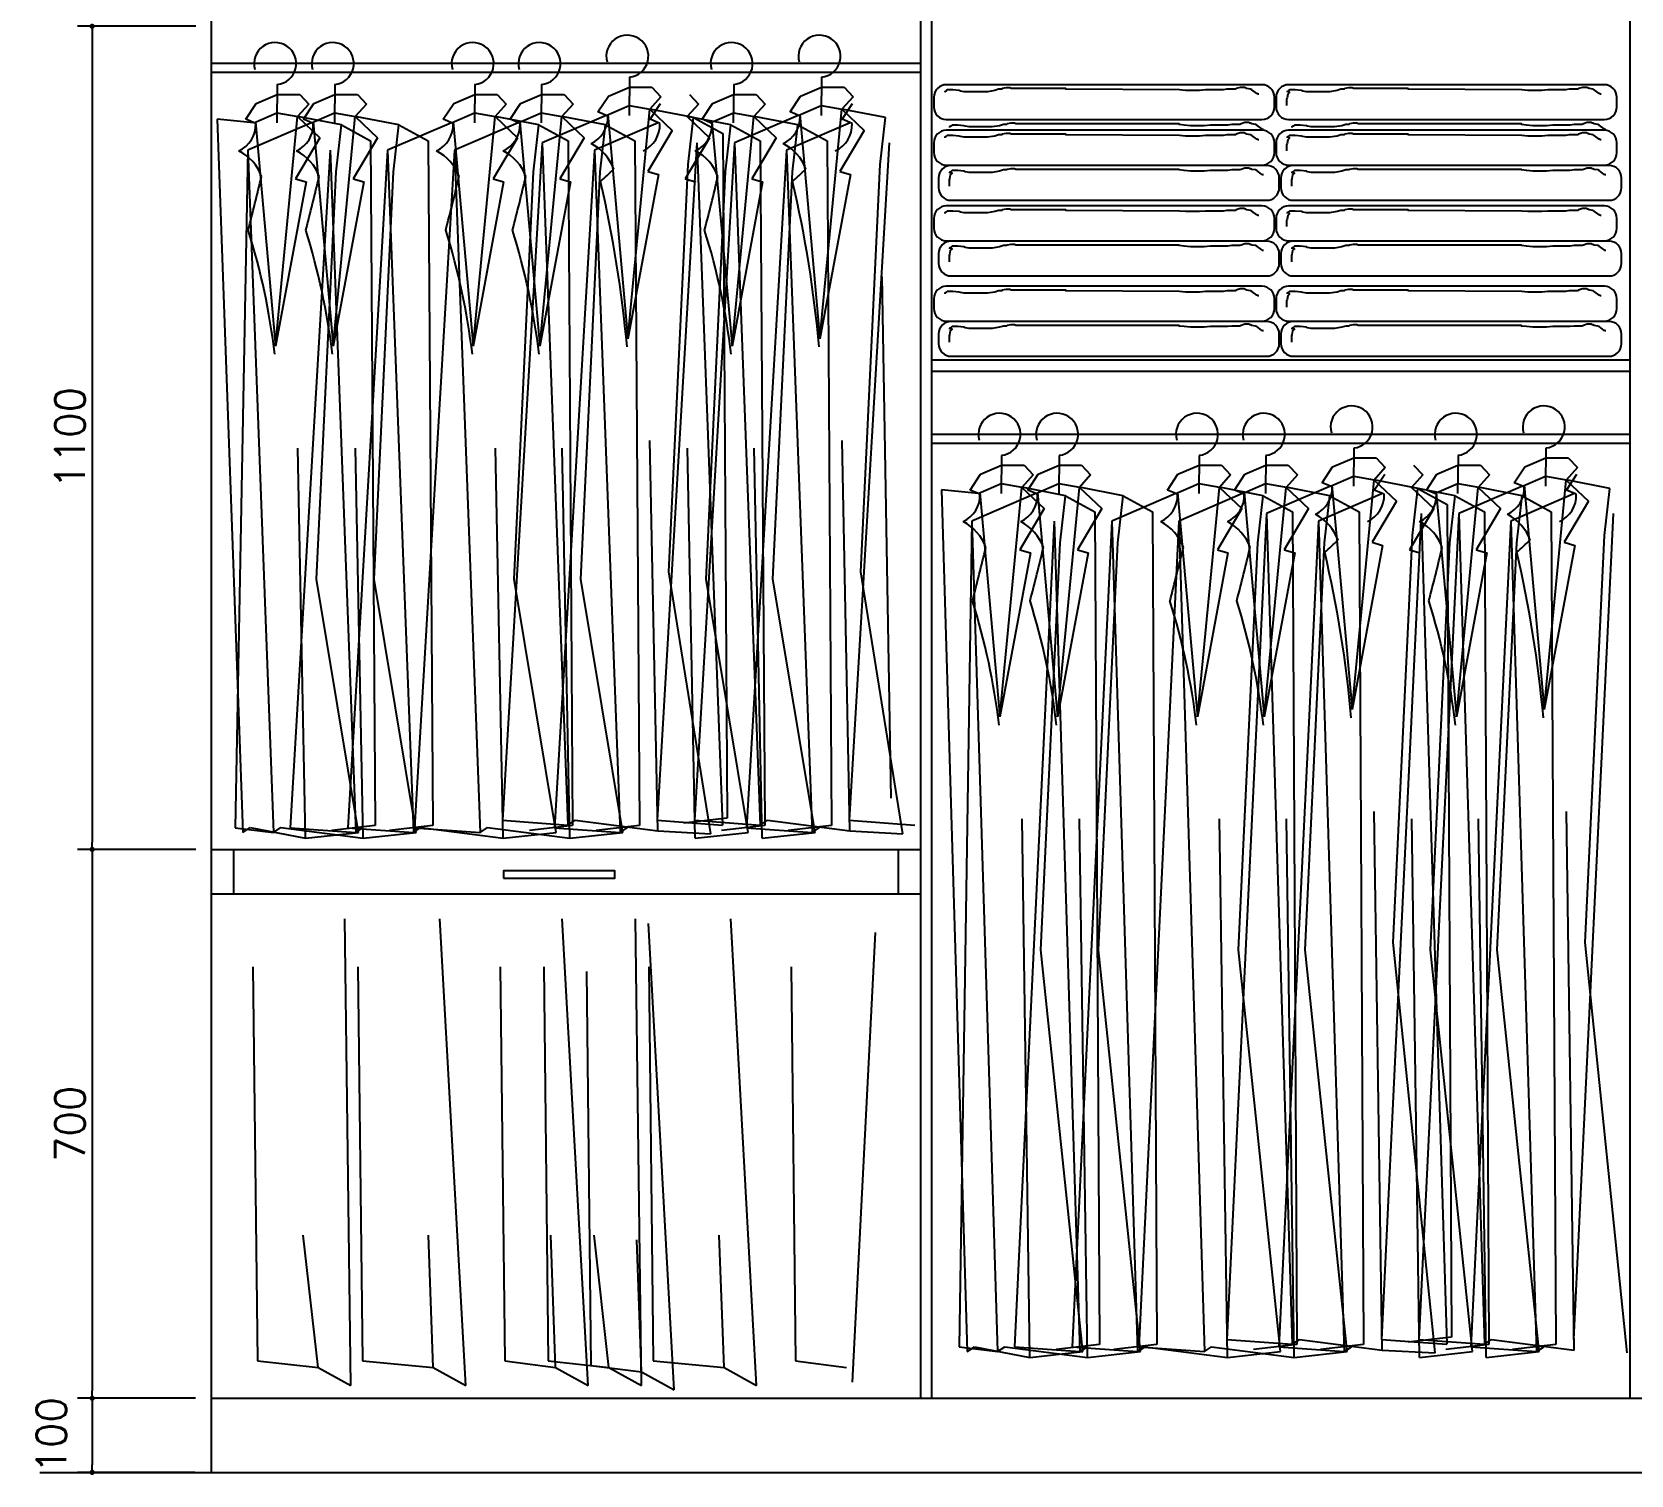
# Model space of a CAD drawing. Header units: millimetres. Extents: x 26866 to 57947, y 17126 to 36221.
# Drawn here: x 53886 to 56042, y 26244 to 28190 of the extents above; entities that cross this region are included whole.
import ezdxf

# ---------------------------------------------------------------- set-up
doc = ezdxf.new("R2010")
doc.units = ezdxf.units.MM
doc.styles.add('ROMANS', font='romans.shx')
doc.dimstyles.new('BOOK', dxfattribs={"dimscale": 20, "dimtxt": 2, "dimasz": 0.5, "dimexe": 1, "dimexo": 1, "dimgap": 0.5, "dimtad": 1, "dimdec": 0, "dimzin": 0, "dimdsep": 46, "dimtxsty": 'ROMANS', "dimblk1": 'DOT', "dimblk2": 'DOT', "dimsah": 1, "dimcen": 0, "dimclrd": 256, "dimclre": 256, "dimclrt": 256, "dimadec": 0, "dimazin": 0, "dimtfac": 0.5, "dimtdec": 0, "dimtmove": 2, "dimatfit": 3, "dimfxl": 0, "dimtolj": 1, "dimtzin": 0, "dimarcsym": 0})

# ---------------------------------------------------------------- blocks, each defined once
blk = doc.blocks.new('DOT')
at = {"color": 0, "linetype": 'ByBlock'}
blk.add_line((-0.35, 0), (-1, 0), dxfattribs=at)
at = {"color": 0, "linetype": 'ByBlock', "const_width": 0.35}
blk.add_lwpolyline([(-0.175, 0, 1), (0.175, 0, 1)], format="xyb", close=True, dxfattribs=at)
blk = doc.blocks.new('*D19')
at = {"lineweight": -2}
for p, q in [((54106.1, 27087.6), (53947, 27087.6)), ((53967, 27077.6), (53967, 26357.6)), ((54106.1, 26347.6), (53947, 26347.6))]:
    blk.add_line(p, q, dxfattribs=at)
at = {"layer": 'Defpoints', "color": 0}
for p in [(54126.1, 27087.6), (53967, 26347.6), (54126.1, 26347.6)]:
    blk.add_point(p, dxfattribs=at)
at = {"lineweight": -2, "xscale": 10, "yscale": 10, "zscale": 10}
for p, rotation in [((53967, 27087.6), 90), ((53967, 26347.6), 270)]:
    blk.add_blockref('DOT', p, dxfattribs=dict(at, rotation=rotation))
at = {"insert": (53937, 26717.6), "char_height": 40, "attachment_point": 5, "rotation": 90, "style": 'ROMANS'}
blk.add_mtext('\\A1;700', dxfattribs=at)
blk = doc.blocks.new('_Dot')
at = {"color": 0, "linetype": 'ByBlock', "lineweight": -2}
blk.add_line((-0.5, 0), (-1, 0), dxfattribs=at)
at = {"color": 0, "linetype": 'ByBlock', "const_width": 0.5}
blk.add_lwpolyline([(-0.25, 0, 1), (0.25, 0, 1)], format="xyb", close=True, dxfattribs=at)
blk = doc.blocks.new('*D20')
at = {"lineweight": -2}
for p, q in [((54105.5, 26347.6), (53947, 26347.6)), ((53967, 26337.6), (53967, 26257.6)), ((54105.5, 26247.6), (53947, 26247.6))]:
    blk.add_line(p, q, dxfattribs=at)
at = {"layer": 'Defpoints', "color": 0}
for p in [(54125.5, 26347.6), (53967, 26247.6), (54125.5, 26247.6)]:
    blk.add_point(p, dxfattribs=at)
at = {"lineweight": -2, "xscale": 10, "yscale": 10, "zscale": 10}
for p, rotation in [((53967, 26347.6), 90), ((53967, 26247.6), 270)]:
    blk.add_blockref('DOT', p, dxfattribs=dict(at, rotation=rotation))
at = {"insert": (53912, 26297.6), "char_height": 40, "attachment_point": 5, "rotation": 90, "style": 'ROMANS'}
blk.add_mtext('\\A1;100', dxfattribs=at)
blk = doc.blocks.new('*D21')
at = {"lineweight": -2}
for p, q in [((54106.7, 28197.6), (53947, 28197.6)), ((53967, 28187.6), (53967, 27097.6)), ((54106.7, 27087.6), (53947, 27087.6))]:
    blk.add_line(p, q, dxfattribs=at)
at = {"layer": 'Defpoints', "color": 0}
for p in [(54126.7, 28197.6), (53967, 27087.6), (54126.7, 27087.6)]:
    blk.add_point(p, dxfattribs=at)
at = {"lineweight": -2, "xscale": 10, "yscale": 10, "zscale": 10}
for p, rotation in [((53967, 28197.6), 90), ((53967, 27087.6), 270)]:
    blk.add_blockref('DOT', p, dxfattribs=dict(at, rotation=rotation))
at = {"insert": (53937, 27642.6), "char_height": 40, "attachment_point": 5, "rotation": 90, "style": 'ROMANS'}
blk.add_mtext('\\A1;1100', dxfattribs=at)
blk = doc.blocks.new('cupboard017')
for p, q in [((25181, 8111.4), (25181, 5311.4)), ((26137.7, 7811.4), (26137.7, 5411.4)), ((26152.7, 7811.4), (26152.7, 5411.4)), ((27094.3, 7811.4), (27094.3, 5411.4)), ((25181, 7211.4), (26137.7, 7211.4)), ((25181, 7199.4), (26137.7, 7199.4)), ((25270.2, 7182.8), (25269.7, 7131.2)), ((25347.9, 7182.8), (25347.4, 7131.2)), ((25536.6, 7182.8), (25536.1, 7131.2)), ((25626.7, 7182.8), (25626.2, 7131.2)), ((25745.2, 7192.7), (25744.7, 7141.1)), ((25885.8, 7182.8), (25885.2, 7131.2)), ((26004.3, 7192.7), (26003.7, 7141.1)), ((25241.7, 7157.3), (25270.1, 7169.4)), ((25270.1, 7169.4), (25300.5, 7169.4)), ((25300.5, 7169.4), (25312.6, 7156.4)), ((25319.4, 7157.3), (25347.8, 7169.4)), ((25347.8, 7169.4), (25378.2, 7169.4)), ((25378.2, 7169.4), (25390.3, 7156.4)), ((25508.1, 7157.3), (25536.5, 7169.4)), ((25536.5, 7169.4), (25566.9, 7169.4)), ((25566.9, 7169.4), (25579, 7156.4)), ((25598.2, 7157.3), (25626.6, 7169.4)), ((25626.6, 7169.4), (25656.9, 7169.4)), ((25656.9, 7169.4), (25669.1, 7156.4)), ((25702.7, 7145.8), (25716.7, 7167.2)), ((25716.7, 7167.2), (25745.1, 7179.3)), ((25745.1, 7179.3), (25775.5, 7179.3)), ((25787.6, 7166.3), (25772.6, 7149.5)), ((25775.5, 7179.3), (25787.6, 7166.3)), ((25826, 7169.4), (25838.1, 7156.4)), ((25857.2, 7157.3), (25885.6, 7169.4)), ((25885.6, 7169.4), (25916, 7169.4)), ((25916, 7169.4), (25928.2, 7156.4)), ((25961.8, 7145.8), (25975.8, 7167.2)), ((25975.8, 7167.2), (26004.1, 7179.3)), ((26004.1, 7179.3), (26034.5, 7179.3)), ((26046.7, 7166.3), (26031.7, 7149.5)), ((26034.5, 7179.3), (26046.7, 7166.3)), ((25227.7, 7135.9), (25241.7, 7157.3)), ((25238.6, 7131.3), (25269.8, 7144.8)), ((25268, 6830.2), (25297.6, 7139.6)), ((25270.2, 7144.9), (25269.8, 7144.8)), ((25269.8, 7144.8), (25297.7, 7139.7)), ((25312.6, 7156.4), (25297.6, 7139.6)), ((25297.6, 7139.6), (25327.6, 7111)), ((25356.6, 7128.3), (25297.7, 7139.7)), ((25305.4, 7135.9), (25319.4, 7157.3)), ((25316.3, 7131.3), (25347.5, 7144.8)), ((25345.7, 6830.2), (25375.3, 7139.6)), ((25347.9, 7144.9), (25347.5, 7144.8)), ((25347.5, 7144.8), (25375.4, 7139.7)), ((25390.3, 7156.4), (25375.3, 7139.6)), ((25375.3, 7139.6), (25405.3, 7111)), ((25434.2, 7128.3), (25375.4, 7139.7)), ((25494.1, 7135.9), (25508.1, 7157.3)), ((25505, 7131.3), (25536.2, 7144.8)), ((25534.4, 6830.2), (25564, 7139.6)), ((25536.6, 7144.9), (25536.2, 7144.8)), ((25536.2, 7144.8), (25564.1, 7139.7)), ((25579, 7156.4), (25564, 7139.6)), ((25564, 7139.6), (25594, 7111)), ((25623, 7128.3), (25564.1, 7139.7)), ((25584.2, 7135.9), (25598.2, 7157.3)), ((25595.1, 7131.3), (25626.3, 7144.8)), ((25624.5, 6830.2), (25654.1, 7139.6)), ((25626.7, 7144.9), (25626.3, 7144.8)), ((25626.3, 7144.8), (25654.1, 7139.7)), ((25713.6, 7141.2), (25627.6, 7104.2)), ((25669.1, 7156.4), (25654.1, 7139.6)), ((25713, 7128.3), (25654.1, 7139.7)), ((25654.1, 7139.6), (25684.1, 7111)), ((25716.1, 7140.2), (25702.7, 7145.8)), ((25713.6, 7141.2), (25744.8, 7154.7)), ((25715.8, 7142.4), (25743, 6840.1)), ((25743, 6840.1), (25772.6, 7149.5)), ((25745.2, 7154.9), (25744.8, 7154.7)), ((25744.8, 7154.7), (25772.7, 7149.6)), ((25772.6, 7149.5), (25802.6, 7120.9)), ((25831.5, 7138.3), (25772.7, 7149.6)), ((25772.9, 7135.9), (25786.9, 7157.3)), ((25838.1, 7156.4), (25823.1, 7139.6)), ((25823.1, 7139.6), (25853.1, 7111)), ((25882, 7128.3), (25823.2, 7139.7)), ((25824.3, 7074.8), (25831.5, 7138.3)), ((25831.5, 7138.3), (25871, 7116.7)), ((25843.2, 7135.9), (25857.2, 7157.3)), ((25854.2, 7131.3), (25885.4, 7144.8)), ((25883.5, 6830.2), (25913.1, 7139.6)), ((25885.8, 7144.9), (25885.4, 7144.8)), ((25885.4, 7144.8), (25913.2, 7139.7)), ((25972.7, 7141.2), (25886.7, 7104.2)), ((25928.2, 7156.4), (25913.1, 7139.6)), ((25913.1, 7139.6), (25943.1, 7111)), ((25972.1, 7128.3), (25913.2, 7139.7)), ((25975.2, 7140.2), (25961.8, 7145.8)), ((25972.7, 7141.2), (26003.9, 7154.7)), ((25974.9, 7142.4), (26002.1, 6840.1)), ((26002.1, 6840.1), (26031.7, 7149.5)), ((26004.3, 7154.9), (26003.9, 7154.7)), ((26003.9, 7154.7), (26031.7, 7149.6)), ((26090.6, 7138.3), (26031.7, 7149.6)), ((26031.7, 7149.5), (26061.7, 7120.9)), ((26031.9, 7135.9), (26045.9, 7157.3)), ((26083.4, 7074.8), (26090.6, 7138.3)), ((25238.6, 7131.3), (25189.3, 7136.3)), ((25189.3, 7136.3), (25223.9, 6174.4)), ((25241.1, 7130.3), (25227.7, 7135.9)), ((25316.3, 7131.3), (25230.3, 7094.2)), ((25240.9, 7132.5), (25268, 6830.2)), ((25318.8, 7130.3), (25305.4, 7135.9)), ((25318.6, 7132.5), (25345.7, 6830.2)), ((25349.4, 7064.9), (25356.6, 7128.3)), ((25356.6, 7128.3), (25396, 7106.8)), ((25505, 7131.3), (25419, 7094.2)), ((25427.1, 7064.9), (25434.2, 7128.3)), ((25434.2, 7128.3), (25473.7, 7106.8)), ((25507.5, 7130.3), (25494.1, 7135.9)), ((25507.3, 7132.5), (25534.4, 6830.2)), ((25595.1, 7131.3), (25509.1, 7094.2)), ((25597.6, 7130.3), (25584.2, 7135.9)), ((25597.3, 7132.5), (25624.5, 6830.2)), ((25615.8, 7064.9), (25623, 7128.3)), ((25623, 7128.3), (25662.4, 7106.8)), ((25783.8, 7131.3), (25697.8, 7094.2)), ((25705.8, 7064.9), (25713, 7128.3)), ((25713, 7128.3), (25752.5, 7106.8)), ((25802.6, 7120.9), (25769.8, 7065.6)), ((25786.3, 7130.3), (25772.9, 7135.9)), ((25856.7, 7130.3), (25843.2, 7135.9)), ((25856.4, 7132.5), (25883.5, 6830.2)), ((25871, 7116.7), (25877.1, 6193.6)), ((25874.8, 7064.9), (25882, 7128.3)), ((25882, 7128.3), (25921.5, 7106.8)), ((26042.9, 7131.3), (25956.9, 7094.2)), ((25964.9, 7064.9), (25972.1, 7128.3)), ((25972.1, 7128.3), (26011.6, 7106.8)), ((26061.7, 7120.9), (26028.9, 7065.6)), ((26045.4, 7130.3), (26031.9, 7135.9)), ((25327.6, 7111), (25294.9, 7055.6)), ((25405.3, 7111), (25372.5, 7055.6)), ((25396, 7106.8), (25402.1, 6183.7)), ((25473.7, 7106.8), (25479.8, 6183.7)), ((25594, 7111), (25561.3, 7055.6)), ((25627.6, 7104.2), (25573.9, 6190.7)), ((25627.6, 7104.2), (25662.2, 6184.3)), ((25684.1, 7111), (25651.3, 7055.6)), ((25662.4, 7106.8), (25668.5, 6183.7)), ((25752.5, 7106.8), (25758.5, 6183.7)), ((25836.2, 7104.2), (25782.4, 6190.7)), ((25853.1, 7111), (25820.3, 7055.6)), ((25886.7, 7104.2), (25832.9, 6190.7)), ((25836.2, 7104.2), (25870.8, 6184.3)), ((25886.7, 7104.2), (25921.3, 6184.3)), ((25943.1, 7111), (25910.4, 7055.6)), ((25921.5, 7106.8), (25927.6, 6183.7)), ((26011.6, 7106.8), (26017.6, 6183.7)), ((26095.2, 7104.2), (26041.5, 6190.7)), ((25230.3, 7094.2), (25213.2, 6180.7)), ((25230.3, 7094.2), (25264.9, 6174.4)), ((25341.3, 7094.2), (25287.6, 6180.7)), ((25341.3, 7094.2), (25376, 6174.4)), ((25419, 7094.2), (25365.3, 6180.7)), ((25419, 7094.2), (25453.7, 6174.4)), ((25509.1, 7094.2), (25455.3, 6180.7)), ((25509.1, 7094.2), (25543.7, 6174.4)), ((25697.8, 7094.2), (25644.1, 6180.7)), ((25697.8, 7094.2), (25732.4, 6174.4)), ((25798.2, 6525.9), (25824.3, 7074.8)), ((25956.9, 7094.2), (25903.1, 6180.7)), ((25956.9, 7094.2), (25991.5, 6174.4)), ((26057.2, 6525.9), (26083.4, 7074.8)), ((25294.9, 7055.6), (25309.1, 7051.4)), ((25323.2, 6516), (25349.4, 7064.9)), ((25372.5, 7055.6), (25386.8, 7051.4)), ((25400.9, 6516), (25427.1, 7064.9)), ((25561.3, 7055.6), (25575.5, 7051.4)), ((25589.6, 6516), (25615.8, 7064.9)), ((25651.3, 7055.6), (25665.6, 7051.4)), ((25679.6, 6516), (25705.8, 7064.9)), ((25784.1, 7061.4), (25743, 6840.1)), ((25769.8, 7065.6), (25784.1, 7061.4)), ((25820.3, 7055.6), (25834.6, 7051.4)), ((25848.7, 6516), (25874.8, 7064.9)), ((25910.4, 7055.6), (25924.7, 7051.4)), ((25938.7, 6516), (25964.9, 7064.9)), ((26043.2, 7061.4), (26002.1, 6840.1)), ((26028.9, 7065.6), (26043.2, 7061.4)), ((25309.1, 7051.4), (25268, 6830.2)), ((25386.8, 7051.4), (25345.7, 6830.2)), ((25575.5, 7051.4), (25534.4, 6830.2)), ((25665.6, 7051.4), (25624.5, 6830.2)), ((25924.7, 7051.4), (25883.5, 6830.2)), ((26098.3, 6220.7), (26086, 6924)), ((26152.7, 6811.4), (27094.3, 6811.4)), ((26152.7, 6796.4), (27094.3, 6796.4)), ((26152.7, 6711.4), (27094.3, 6711.4)), ((25308.4, 6166.5), (25297.9, 6692.7)), ((25386.1, 6166.5), (25375.6, 6692.7)), ((25574.8, 6166.5), (25564.3, 6692.7)), ((25664.8, 6166.5), (25654.3, 6692.7)), ((25783.3, 6176.4), (25772.8, 6702.6)), ((25833.8, 6166.5), (25823.3, 6692.7)), ((25923.9, 6166.5), (25913.4, 6692.7)), ((26042.4, 6176.4), (26031.9, 6702.6)), ((26152.7, 6699.4), (27094.3, 6699.4)), ((26722, 6692.7), (26721.5, 6641.1)), ((26981.1, 6692.7), (26980.5, 6641.1)), ((26218.5, 6657.3), (26246.9, 6669.4)), ((26247, 6682.8), (26246.5, 6631.2)), ((26246.9, 6669.4), (26277.3, 6669.4)), ((26277.3, 6669.4), (26289.4, 6656.4)), ((26296.2, 6657.3), (26324.6, 6669.4)), ((26324.7, 6682.8), (26324.2, 6631.2)), ((26324.6, 6669.4), (26355, 6669.4)), ((26355, 6669.4), (26367.1, 6656.4)), ((26484.9, 6657.3), (26513.3, 6669.4)), ((26513.4, 6682.8), (26512.9, 6631.2)), ((26513.3, 6669.4), (26543.7, 6669.4)), ((26543.7, 6669.4), (26555.8, 6656.4)), ((26574.9, 6657.3), (26603.3, 6669.4)), ((26603.5, 6682.8), (26602.9, 6631.2)), ((26603.3, 6669.4), (26633.7, 6669.4)), ((26633.7, 6669.4), (26645.9, 6656.4)), ((26679.5, 6645.8), (26693.5, 6667.2)), ((26693.5, 6667.2), (26721.9, 6679.3)), ((26721.9, 6679.3), (26752.2, 6679.3)), ((26764.4, 6666.3), (26749.4, 6649.5)), ((26752.2, 6679.3), (26764.4, 6666.3)), ((26802.7, 6669.4), (26814.9, 6656.4)), ((26834, 6657.3), (26862.4, 6669.4)), ((26862.6, 6682.8), (26862, 6631.2)), ((26862.4, 6669.4), (26892.8, 6669.4)), ((26892.8, 6669.4), (26904.9, 6656.4)), ((26938.5, 6645.8), (26952.5, 6667.2)), ((26952.5, 6667.2), (26980.9, 6679.3)), ((26980.9, 6679.3), (27011.3, 6679.3)), ((27023.5, 6666.3), (27008.4, 6649.5)), ((27011.3, 6679.3), (27023.5, 6666.3)), ((26204.5, 6635.9), (26218.5, 6657.3)), ((26215.4, 6631.3), (26246.6, 6644.8)), ((26247, 6644.9), (26246.6, 6644.8)), ((26246.6, 6644.8), (26274.5, 6639.7)), ((26289.4, 6656.4), (26274.4, 6639.6)), ((26282.2, 6635.9), (26296.2, 6657.3)), ((26293.1, 6631.3), (26324.3, 6644.8)), ((26324.7, 6644.9), (26324.3, 6644.8)), ((26324.3, 6644.8), (26352.2, 6639.7)), ((26367.1, 6656.4), (26352.1, 6639.6)), ((26470.9, 6635.9), (26484.9, 6657.3)), ((26481.8, 6631.3), (26513, 6644.8)), ((26513.4, 6644.9), (26513, 6644.8)), ((26513, 6644.8), (26540.9, 6639.7)), ((26555.8, 6656.4), (26540.8, 6639.6)), ((26560.9, 6635.9), (26574.9, 6657.3)), ((26571.9, 6631.3), (26603.1, 6644.8)), ((26603.5, 6644.9), (26603.1, 6644.8)), ((26603.1, 6644.8), (26630.9, 6639.7)), ((26645.9, 6656.4), (26630.8, 6639.6)), ((26692.9, 6640.2), (26679.5, 6645.8)), ((26690.4, 6641.2), (26721.6, 6654.7)), ((26692.6, 6642.4), (26719.8, 6340.1)), ((26719.8, 6340.1), (26749.4, 6649.5)), ((26722, 6654.9), (26721.6, 6654.7)), ((26721.6, 6654.7), (26749.4, 6649.6)), ((26808.3, 6638.3), (26749.4, 6649.6)), ((26749.4, 6649.5), (26779.4, 6620.9)), ((26749.7, 6635.9), (26763.7, 6657.3)), ((26814.9, 6656.4), (26799.9, 6639.6)), ((26820, 6635.9), (26834, 6657.3)), ((26830.9, 6631.3), (26862.2, 6644.8)), ((26862.6, 6644.9), (26862.2, 6644.8)), ((26862.2, 6644.8), (26890, 6639.7)), ((26904.9, 6656.4), (26889.9, 6639.6)), ((26952, 6640.2), (26938.5, 6645.8)), ((26949.5, 6641.2), (26980.7, 6654.7)), ((26951.7, 6642.4), (26978.8, 6340.1)), ((26978.8, 6340.1), (27008.4, 6649.5)), ((26981.1, 6654.9), (26980.7, 6654.7)), ((26980.7, 6654.7), (27008.5, 6649.6)), ((27008.4, 6649.5), (27038.4, 6620.9)), ((27067.4, 6638.3), (27008.5, 6649.6)), ((27008.7, 6635.9), (27022.7, 6657.3)), ((26166.1, 6636.3), (26200.7, 5474.4)), ((26215.4, 6631.3), (26166.1, 6636.3)), ((26217.9, 6630.3), (26204.5, 6635.9)), ((26293.1, 6631.3), (26207.1, 6594.2)), ((26217.7, 6632.5), (26244.8, 6330.2)), ((26244.8, 6330.2), (26274.4, 6639.6)), ((26274.4, 6639.6), (26304.4, 6611)), ((26333.3, 6628.3), (26274.5, 6639.7)), ((26295.6, 6630.3), (26282.2, 6635.9)), ((26295.3, 6632.5), (26322.5, 6330.2)), ((26322.5, 6330.2), (26352.1, 6639.6)), ((26326.2, 6564.9), (26333.3, 6628.3)), ((26333.3, 6628.3), (26372.8, 6606.8)), ((26352.1, 6639.6), (26382.1, 6611)), ((26411, 6628.3), (26352.2, 6639.7)), ((26481.8, 6631.3), (26395.8, 6594.2)), ((26403.8, 6564.9), (26411, 6628.3)), ((26411, 6628.3), (26450.5, 6606.8)), ((26484.3, 6630.3), (26470.9, 6635.9)), ((26484.1, 6632.5), (26511.2, 6330.2)), ((26571.9, 6631.3), (26485.9, 6594.2)), ((26511.2, 6330.2), (26540.8, 6639.6)), ((26540.8, 6639.6), (26570.8, 6611)), ((26599.7, 6628.3), (26540.9, 6639.7)), ((26574.4, 6630.3), (26560.9, 6635.9)), ((26574.1, 6632.5), (26601.2, 6330.2)), ((26592.6, 6564.9), (26599.7, 6628.3)), ((26599.7, 6628.3), (26639.2, 6606.8)), ((26601.2, 6330.2), (26630.8, 6639.6)), ((26690.4, 6641.2), (26604.4, 6604.2)), ((26630.8, 6639.6), (26660.8, 6611)), ((26689.8, 6628.3), (26630.9, 6639.7)), ((26760.6, 6631.3), (26674.6, 6594.2)), ((26682.6, 6564.9), (26689.8, 6628.3)), ((26689.8, 6628.3), (26729.3, 6606.8)), ((26779.4, 6620.9), (26746.6, 6565.6)), ((26763.1, 6630.3), (26749.7, 6635.9)), ((26858.8, 6628.3), (26799.9, 6639.7)), ((26799.9, 6639.6), (26829.9, 6611)), ((26801.1, 6574.8), (26808.3, 6638.3)), ((26808.3, 6638.3), (26847.8, 6616.7)), ((26833.4, 6630.3), (26820, 6635.9)), ((26833.2, 6632.5), (26860.3, 6330.2)), ((26851.6, 6564.9), (26858.8, 6628.3)), ((26858.8, 6628.3), (26898.3, 6606.8)), ((26860.3, 6330.2), (26889.9, 6639.6)), ((26949.5, 6641.2), (26863.5, 6604.2)), ((26889.9, 6639.6), (26919.9, 6611)), ((26948.9, 6628.3), (26890, 6639.7)), ((27019.7, 6631.3), (26933.6, 6594.2)), ((26941.7, 6564.9), (26948.9, 6628.3)), ((26948.9, 6628.3), (26988.4, 6606.8)), ((27038.4, 6620.9), (27005.7, 6565.6)), ((27022.1, 6630.3), (27008.7, 6635.9)), ((27060.2, 6574.8), (27067.4, 6638.3)), ((26304.4, 6611), (26271.6, 6555.6)), ((26382.1, 6611), (26349.3, 6555.6)), ((26372.8, 6606.8), (26378.9, 5483.7)), ((26450.5, 6606.8), (26456.6, 5483.7)), ((26570.8, 6611), (26538, 6555.6)), ((26604.4, 6604.2), (26550.6, 5490.7)), ((26604.4, 6604.2), (26639, 5484.3)), ((26660.8, 6611), (26628.1, 6555.6)), ((26639.2, 6606.8), (26645.3, 5483.7)), ((26729.3, 6606.8), (26735.3, 5483.7)), ((26813, 6604.2), (26759.2, 5490.7)), ((26829.9, 6611), (26797.1, 6555.6)), ((26863.5, 6604.2), (26809.7, 5490.7)), ((26813, 6604.2), (26847.6, 5484.3)), ((26847.8, 6616.7), (26853.8, 5493.6)), ((26863.5, 6604.2), (26898.1, 5484.3)), ((26919.9, 6611), (26887.2, 6555.6)), ((26898.3, 6606.8), (26904.3, 5483.7)), ((26988.4, 6606.8), (26994.4, 5483.7)), ((27072, 6604.2), (27018.3, 5490.7)), ((26207.1, 6594.2), (26190, 5480.7)), ((26207.1, 6594.2), (26241.7, 5474.4)), ((26318.1, 6594.2), (26264.4, 5480.7)), ((26318.1, 6594.2), (26352.7, 5474.4)), ((26395.8, 6594.2), (26342.1, 5480.7)), ((26395.8, 6594.2), (26430.4, 5474.4)), ((26485.9, 6594.2), (26432.1, 5480.7)), ((26485.9, 6594.2), (26520.5, 5474.4)), ((26674.6, 6594.2), (26620.8, 5480.7)), ((26674.6, 6594.2), (26709.2, 5474.4)), ((26933.6, 6594.2), (26879.9, 5480.7)), ((26933.6, 6594.2), (26968.3, 5474.4)), ((26300, 6016), (26326.2, 6564.9)), ((26377.7, 6016), (26403.8, 6564.9)), ((26566.4, 6016), (26592.6, 6564.9)), ((26656.4, 6016), (26682.6, 6564.9)), ((26760.9, 6561.4), (26719.8, 6340.1)), ((26746.6, 6565.6), (26760.9, 6561.4)), ((26774.9, 6025.9), (26801.1, 6574.8)), ((26825.4, 6016), (26851.6, 6564.9)), ((26915.5, 6016), (26941.7, 6564.9)), ((27020, 6561.4), (26978.8, 6340.1)), ((27005.7, 6565.6), (27020, 6561.4)), ((27034, 6025.9), (27060.2, 6574.8)), ((26285.9, 6551.4), (26244.8, 6330.2)), ((26271.6, 6555.6), (26285.9, 6551.4)), ((26363.6, 6551.4), (26322.5, 6330.2)), ((26349.3, 6555.6), (26363.6, 6551.4)), ((26552.3, 6551.4), (26511.2, 6330.2)), ((26538, 6555.6), (26552.3, 6551.4)), ((26642.4, 6551.4), (26601.2, 6330.2)), ((26628.1, 6555.6), (26642.4, 6551.4)), ((26797.1, 6555.6), (26811.4, 6551.4)), ((26901.4, 6551.4), (26860.3, 6330.2)), ((26887.2, 6555.6), (26901.4, 6551.4)), ((25379.9, 6174.4), (25323.2, 6516)), ((25457.6, 6174.4), (25400.9, 6516)), ((25646.3, 6174.4), (25589.6, 6516)), ((25736.3, 6174.4), (25679.6, 6516)), ((25854.8, 6172.5), (25798.2, 6525.9)), ((25905.3, 6174.4), (25848.7, 6516)), ((25995.4, 6174.4), (25938.7, 6516)), ((26113.9, 6172.5), (26057.2, 6525.9)), ((25573.9, 6190.7), (25662.2, 6184.3)), ((25662.2, 6184.3), (25672.1, 6190.7)), ((25672.1, 6190.7), (25783.3, 6176.4)), ((25782.4, 6190.7), (25870.8, 6184.3)), ((25877.1, 6193.6), (25818.7, 6186.9)), ((25832.9, 6190.7), (25921.3, 6184.3)), ((25921.3, 6184.3), (25931.1, 6190.7)), ((25931.1, 6190.7), (26042.4, 6176.4)), ((26041.5, 6190.7), (26129.9, 6184.3)), ((26285.2, 5466.5), (26274.6, 6192.7)), ((26362.8, 5466.5), (26352.3, 6192.7)), ((26551.6, 5466.5), (26541, 6192.7)), ((26641.6, 5466.5), (26631.1, 6192.7)), ((26760.1, 5476.4), (26749.6, 6202.6)), ((26810.6, 5466.5), (26800.1, 6192.7)), ((26900.7, 5466.5), (26890.2, 6192.7)), ((27019.2, 5476.4), (27008.7, 6202.6)), ((25213.2, 6180.7), (25264.9, 6174.4)), ((25223.9, 6174.4), (25233.8, 6180.8)), ((25233.8, 6180.8), (25308.4, 6166.5)), ((25264.9, 6174.4), (25274.8, 6180.8)), ((25274.8, 6180.8), (25386.1, 6166.5)), ((25287.6, 6180.7), (25376, 6174.4)), ((25308.4, 6166.5), (25379.9, 6174.4)), ((25402.1, 6183.7), (25343.8, 6177)), ((25365.3, 6180.7), (25453.7, 6174.4)), ((25376, 6174.4), (25385.8, 6180.8)), ((25386.1, 6166.5), (25457.6, 6174.4)), ((25479.8, 6183.7), (25421.4, 6177)), ((25453.7, 6174.4), (25463.5, 6180.8)), ((25455.3, 6180.7), (25543.7, 6174.4)), ((25463.5, 6180.8), (25574.8, 6166.5)), ((25543.7, 6174.4), (25553.5, 6180.8)), ((25553.5, 6180.8), (25664.8, 6166.5)), ((25574.8, 6166.5), (25646.3, 6174.4)), ((25668.5, 6183.7), (25610.2, 6177)), ((25644.1, 6180.7), (25732.4, 6174.4)), ((25664.8, 6166.5), (25736.3, 6174.4)), ((25758.5, 6183.7), (25700.2, 6177)), ((25732.4, 6174.4), (25742.3, 6180.8)), ((25783.3, 6176.4), (25854.8, 6172.5)), ((25833.8, 6166.5), (25905.3, 6174.4)), ((25927.6, 6183.7), (25869.2, 6177)), ((25903.1, 6180.7), (25991.5, 6174.4)), ((25923.9, 6166.5), (25995.4, 6174.4)), ((26017.6, 6183.7), (25959.3, 6177)), ((25991.5, 6174.4), (26001.3, 6180.8)), ((26042.4, 6176.4), (26113.9, 6172.5)), ((25181, 6151.4), (26137.7, 6151.4)), ((25211, 6151.4), (25211, 6091.4)), ((26107.7, 6151.4), (26107.7, 6091.4)), ((25181, 6091.4), (26137.7, 6091.4)), ((25369.2, 5428.7), (25361.2, 6057.6)), ((25524.4, 5428.7), (25489.5, 6057.6)), ((25689.5, 5428.7), (25654.6, 6057.6)), ((25761.4, 5428.7), (25753.4, 6057.6)), ((25805.6, 5422.6), (25770.7, 6051.5)), ((25916.7, 5428.7), (25881.8, 6057.6)), ((26046.1, 5433.1), (26077, 6039.4)), ((26831.6, 5472.5), (26774.9, 6025.9)), ((27090.7, 5472.5), (27034, 6025.9)), ((26356.7, 5474.4), (26300, 6016)), ((26434.3, 5474.4), (26377.7, 6016)), ((26623, 5474.4), (26566.4, 6016)), ((26713.1, 5474.4), (26656.4, 6016)), ((26882.1, 5474.4), (26825.4, 6016)), ((26972.2, 5474.4), (26915.5, 6016)), ((25237.3, 5993.1), (25243.3, 5461.8)), ((25379, 5993.1), (25385.1, 5461.8)), ((25570.9, 5993.1), (25577, 5461.8)), ((25629.5, 5993.1), (25635.5, 5461.8)), ((25687, 5987), (25693.1, 5455.7)), ((25771.3, 5993.1), (25777.3, 5461.8)), ((25963.1, 5993.1), (25969.2, 5461.8)), ((25325.2, 5453), (25305.3, 5631.2)), ((25480.4, 5453), (25474, 5631.2)), ((25645.5, 5453), (25639, 5631.2)), ((25717.4, 5453), (25697.6, 5631.2)), ((25872.7, 5453), (25866.2, 5631.2)), ((25761.6, 5446.9), (25755.1, 5625)), ((26190, 5480.7), (26241.7, 5474.4)), ((26200.7, 5474.4), (26210.5, 5480.8)), ((26210.5, 5480.8), (26285.2, 5466.5)), ((26241.7, 5474.4), (26251.6, 5480.8)), ((26251.6, 5480.8), (26362.8, 5466.5)), ((26264.4, 5480.7), (26352.7, 5474.4)), ((26378.9, 5483.7), (26320.5, 5477)), ((26342.1, 5480.7), (26430.4, 5474.4)), ((26352.7, 5474.4), (26362.6, 5480.8)), ((26456.6, 5483.7), (26398.2, 5477)), ((26430.4, 5474.4), (26440.3, 5480.8)), ((26432.1, 5480.7), (26520.5, 5474.4)), ((26440.3, 5480.8), (26551.6, 5466.5)), ((26520.5, 5474.4), (26530.3, 5480.8)), ((26530.3, 5480.8), (26641.6, 5466.5)), ((26550.6, 5490.7), (26639, 5484.3)), ((26645.3, 5483.7), (26586.9, 5477)), ((26620.8, 5480.7), (26709.2, 5474.4)), ((26639, 5484.3), (26648.8, 5490.7)), ((26648.8, 5490.7), (26760.1, 5476.4)), ((26735.3, 5483.7), (26677, 5477)), ((26709.2, 5474.4), (26719, 5480.8)), ((26759.2, 5490.7), (26847.6, 5484.3)), ((26853.8, 5493.6), (26795.5, 5486.9)), ((26809.7, 5490.7), (26898.1, 5484.3)), ((26904.3, 5483.7), (26846, 5477)), ((26879.9, 5480.7), (26968.3, 5474.4)), ((26898.1, 5484.3), (26907.9, 5490.7)), ((26907.9, 5490.7), (27019.2, 5476.4)), ((26994.4, 5483.7), (26936.1, 5477)), ((26968.3, 5474.4), (26978.1, 5480.8)), ((25243.3, 5461.8), (25325.2, 5453)), ((25385.1, 5461.8), (25480.4, 5453)), ((25577, 5461.8), (25645.5, 5453)), ((25635.5, 5461.8), (25717.4, 5453)), ((25777.3, 5461.8), (25872.7, 5453)), ((25969.2, 5461.8), (26037.7, 5453)), ((26285.2, 5466.5), (26356.7, 5474.4)), ((26362.8, 5466.5), (26434.3, 5474.4)), ((26551.6, 5466.5), (26623, 5474.4)), ((26641.6, 5466.5), (26713.1, 5474.4)), ((26760.1, 5476.4), (26831.6, 5472.5)), ((26810.6, 5466.5), (26882.1, 5474.4)), ((26900.7, 5466.5), (26972.2, 5474.4)), ((25325.2, 5453), (25369.2, 5428.7)), ((25480.4, 5453), (25524.4, 5428.7)), ((25645.5, 5453), (25689.5, 5428.7)), ((25693.1, 5455.7), (25761.6, 5446.9)), ((25717.4, 5453), (25761.4, 5428.7)), ((25761.6, 5446.9), (25805.6, 5422.6)), ((25872.7, 5453), (25916.7, 5428.7)), ((25181, 5411.4), (28061, 5411.4))]:
    blk.add_line(p, q)
for points in [[(26598.2, 7182.5), (26172.4, 7182.5, 0.414214), (26155.6, 7165.8), (26155.6, 7152.4, 0.414214), (26172.4, 7135.6), (26598.2, 7135.6, 0.414214), (26615, 7152.4), (26615, 7165.8, 0.414214)], [(27059.9, 7182.5), (26634, 7182.5, 0.414214), (26617.2, 7165.8), (26617.2, 7152.4, 0.414214), (26634, 7135.6), (27059.9, 7135.6, 0.414214), (27076.7, 7152.4), (27076.7, 7165.8, 0.414214)], [(26598.2, 7121.1), (26172.4, 7121.1, 0.414214), (26155.6, 7104.3), (26155.6, 7091, 0.414214), (26172.4, 7074.2), (26598.2, 7074.2, 0.414214), (26615, 7091), (26615, 7104.3, 0.414214)], [(27059.9, 7121.1), (26634, 7121.1, 0.414214), (26617.2, 7104.3), (26617.2, 7091, 0.414214), (26634, 7074.2), (27059.9, 7074.2, 0.414214), (27076.7, 7091), (27076.7, 7104.3, 0.414214)], [(26604.7, 7073.6), (26178.8, 7073.6, 0.414214), (26162.1, 7056.8), (26162.1, 7043.5, 0.414214), (26178.8, 7026.7), (26604.7, 7026.7, 0.414214), (26621.5, 7043.5), (26621.5, 7056.8, 0.414214)], [(27066.3, 7073.6), (26640.5, 7073.6, 0.414214), (26623.7, 7056.8), (26623.7, 7043.5, 0.414214), (26640.5, 7026.7), (27066.3, 7026.7, 0.414214), (27083.1, 7043.5), (27083.1, 7056.8, 0.414214)], [(26598.2, 7019.1), (26172.4, 7019.1, 0.414214), (26155.6, 7002.3), (26155.6, 6989, 0.414214), (26172.4, 6972.2), (26598.2, 6972.2, 0.414214), (26615, 6989), (26615, 7002.3, 0.414214)], [(27059.9, 7019.1), (26634, 7019.1, 0.414214), (26617.2, 7002.3), (26617.2, 6989, 0.414214), (26634, 6972.2), (27059.9, 6972.2, 0.414214), (27076.7, 6989), (27076.7, 7002.3, 0.414214)], [(26604.7, 6971.6), (26178.8, 6971.6, 0.414214), (26162.1, 6954.8), (26162.1, 6941.5, 0.414214), (26178.8, 6924.7), (26604.7, 6924.7, 0.414214), (26621.5, 6941.5), (26621.5, 6954.8, 0.414214)], [(27066.3, 6971.6), (26640.5, 6971.6, 0.414214), (26623.7, 6954.8), (26623.7, 6941.5, 0.414214), (26640.5, 6924.7), (27066.3, 6924.7, 0.414214), (27083.1, 6941.5), (27083.1, 6954.8, 0.414214)], [(26598.2, 6910.8), (26172.4, 6910.8, 0.414214), (26155.6, 6894), (26155.6, 6880.6, 0.414214), (26172.4, 6863.9), (26598.2, 6863.9, 0.414214), (26615, 6880.6), (26615, 6894, 0.414214)], [(27059.9, 6910.8), (26634, 6910.8, 0.414214), (26617.2, 6894), (26617.2, 6880.6, 0.414214), (26634, 6863.9), (27059.9, 6863.9, 0.414214), (27076.7, 6880.6), (27076.7, 6894, 0.414214)], [(26604.7, 6863.3), (26178.8, 6863.3, 0.414214), (26162.1, 6846.5), (26162.1, 6833.1, 0.414214), (26178.8, 6816.4), (26604.7, 6816.4, 0.414214), (26621.5, 6833.1), (26621.5, 6846.5, 0.414214)], [(27066.3, 6863.3), (26640.5, 6863.3, 0.414214), (26623.7, 6846.5), (26623.7, 6833.1, 0.414214), (26640.5, 6816.4), (27066.3, 6816.4, 0.414214), (27083.1, 6833.1), (27083.1, 6846.5, 0.414214)]]:
    blk.add_lwpolyline(points, format="xyb", close=True)
for points in [[(26593.9, 7169.8), (26593, 7169.8), (26591.3, 7170.6), (26584.6, 7175.7), (26582.9, 7176.5), (26577.9, 7177.3), (26576.2, 7178.2), (26575.3, 7178.2), (26574.5, 7179), (26568.6, 7179), (26563.5, 7177.3), (26561.8, 7176.5), (26550.9, 7176.5), (26545.8, 7175.7), (26522.2, 7175.7), (26513.8, 7174.8), (26495.2, 7174.8), (26486.8, 7175.7), (26333.7, 7176.5), (26333.7, 7177.3), (26259.8, 7177.3), (26258.1, 7178.2), (26253.1, 7178.2), (26248, 7177.3), (26247.2, 7176.5), (26242.9, 7176.5), (26237.9, 7174.8), (26227.8, 7173.1), (26196.6, 7173.1), (26191.5, 7174), (26189.8, 7174.8), (26181.4, 7175.7), (26173.8, 7175.7), (26172.1, 7174), (26170.4, 7173.1), (26170.4, 7172.3)], [(26635.5, 7171.4), (26635.5, 7172.3), (26634.7, 7172.3), (26634.7, 7171.4), (26633.8, 7170.6), (26633, 7169.8), (26632.1, 7164.7), (26631.3, 7163), (26631.3, 7154.6)], [(27055.6, 7169.8), (27054.7, 7169.8), (27053, 7170.6), (27046.3, 7175.7), (27044.6, 7176.5), (27039.5, 7177.3), (27037.8, 7178.2), (27037, 7178.2), (27036.2, 7179), (27030.3, 7179), (27025.2, 7177.3), (27023.5, 7176.5), (27012.6, 7176.5), (27007.5, 7175.7), (26983.9, 7175.7), (26975.5, 7174.8), (26956.9, 7174.8), (26948.5, 7175.7), (26795.3, 7176.5), (26795.3, 7177.3), (26721.5, 7177.3), (26719.8, 7178.2), (26714.7, 7178.2), (26709.7, 7177.3), (26708.8, 7176.5), (26704.6, 7176.5), (26699.6, 7174.8), (26689.4, 7173.1), (26658.3, 7173.1), (26653.2, 7174), (26651.5, 7174.8), (26643.1, 7175.7), (26635.5, 7175.7), (26633.8, 7174), (26632.1, 7173.1), (26632.1, 7172.3)], [(26593.9, 7108.3), (26593, 7108.3), (26591.3, 7109.2), (26584.6, 7114.2), (26582.9, 7115.1), (26577.9, 7115.9), (26576.2, 7116.8), (26575.3, 7116.8), (26574.5, 7117.6), (26568.6, 7117.6), (26563.5, 7115.9), (26561.8, 7115.1), (26550.9, 7115.1), (26545.8, 7114.2), (26522.2, 7114.2), (26513.8, 7113.4), (26495.2, 7113.4), (26486.8, 7114.2), (26333.7, 7115.1), (26333.7, 7115.9), (26259.8, 7115.9), (26258.1, 7116.8), (26253.1, 7116.8), (26248, 7115.9), (26247.2, 7115.1), (26242.9, 7115.1), (26237.9, 7113.4), (26227.8, 7111.7), (26196.6, 7111.7), (26191.5, 7112.6), (26189.8, 7113.4), (26181.4, 7114.2), (26173.8, 7114.2), (26172.1, 7112.6), (26170.4, 7111.7), (26170.4, 7110.9)], [(26600.4, 7122.3), (26599.5, 7122.3), (26597.8, 7123.1), (26591.1, 7128.2), (26589.4, 7129), (26584.3, 7129.9), (26582.7, 7130.7), (26581.8, 7130.7), (26581, 7131.5), (26575.1, 7131.5), (26570, 7129.9), (26568.3, 7129), (26557.4, 7129), (26552.3, 7128.2), (26528.7, 7128.2), (26520.3, 7127.3), (26501.7, 7127.3), (26493.3, 7128.2), (26486.6, 7129), (26486.6, 7129.9), (26266.3, 7129.9), (26264.6, 7130.7), (26259.5, 7130.7), (26254.5, 7129.9), (26253.6, 7129), (26249.4, 7129), (26244.4, 7127.3), (26234.2, 7125.6), (26203.1, 7125.6), (26198, 7126.5), (26196.3, 7127.3), (26187.9, 7128.2), (26180.3, 7128.2), (26178.6, 7126.5), (26176.9, 7125.6), (26176.9, 7124.8)], [(27055.6, 7108.3), (27054.7, 7108.3), (27053, 7109.2), (27046.3, 7114.2), (27044.6, 7115.1), (27039.5, 7115.9), (27037.8, 7116.8), (27037, 7116.8), (27036.2, 7117.6), (27030.3, 7117.6), (27025.2, 7115.9), (27023.5, 7115.1), (27012.6, 7115.1), (27007.5, 7114.2), (26983.9, 7114.2), (26975.5, 7113.4), (26956.9, 7113.4), (26948.5, 7114.2), (26795.3, 7115.1), (26795.3, 7115.9), (26721.5, 7115.9), (26719.8, 7116.8), (26714.7, 7116.8), (26709.7, 7115.9), (26708.8, 7115.1), (26704.6, 7115.1), (26699.6, 7113.4), (26689.4, 7111.7), (26658.3, 7111.7), (26653.2, 7112.6), (26651.5, 7113.4), (26643.1, 7114.2), (26635.5, 7114.2), (26633.8, 7112.6), (26632.1, 7111.7), (26632.1, 7110.9)], [(27062, 7122.3), (27061.2, 7122.3), (27059.5, 7123.1), (27052.8, 7128.2), (27051.1, 7129), (27046, 7129.9), (27044.3, 7130.7), (27043.5, 7130.7), (27042.6, 7131.5), (27036.7, 7131.5), (27031.7, 7129.9), (27030, 7129), (27019, 7129), (27014, 7128.2), (26990.4, 7128.2), (26982, 7127.3), (26963.4, 7127.3), (26955, 7128.2), (26948.2, 7129), (26948.2, 7129.9), (26728, 7129.9), (26726.3, 7130.7), (26721.2, 7130.7), (26716.2, 7129.9), (26715.3, 7129), (26711.1, 7129), (26706, 7127.3), (26695.9, 7125.6), (26664.7, 7125.6), (26659.7, 7126.5), (26658, 7127.3), (26649.6, 7128.2), (26642, 7128.2), (26640.3, 7126.5), (26638.6, 7125.6), (26638.6, 7124.8)], [(26635.5, 7110), (26635.5, 7110.9), (26634.7, 7110.9), (26634.7, 7110), (26633.8, 7109.2), (26633, 7108.3), (26632.1, 7103.3), (26631.3, 7101.6), (26631.3, 7093.2)], [(26180.3, 7062.5), (26180.3, 7063.4), (26179.5, 7063.4), (26179.5, 7062.5), (26178.6, 7061.7), (26177.8, 7060.9), (26176.9, 7055.8), (26176.1, 7054.1), (26176.1, 7045.7)], [(26600.4, 7060.9), (26599.5, 7060.9), (26597.8, 7061.7), (26591.1, 7066.7), (26589.4, 7067.6), (26584.3, 7068.4), (26582.7, 7069.3), (26581.8, 7069.3), (26581, 7070.1), (26575.1, 7070.1), (26570, 7068.4), (26568.3, 7067.6), (26557.4, 7067.6), (26552.3, 7066.7), (26528.7, 7066.7), (26520.3, 7065.9), (26501.7, 7065.9), (26493.3, 7066.7), (26486.6, 7067.6), (26486.6, 7068.4), (26266.3, 7068.4), (26264.6, 7069.3), (26259.5, 7069.3), (26254.5, 7068.4), (26253.6, 7067.6), (26249.4, 7067.6), (26244.4, 7065.9), (26234.2, 7064.2), (26203.1, 7064.2), (26198, 7065.1), (26196.3, 7065.9), (26187.9, 7066.7), (26180.3, 7066.7), (26178.6, 7065.1), (26176.9, 7064.2), (26176.9, 7063.4)], [(26642, 7062.5), (26642, 7063.4), (26641.1, 7063.4), (26641.1, 7062.5), (26640.3, 7061.7), (26639.4, 7060.9), (26638.6, 7055.8), (26637.8, 7054.1), (26637.8, 7045.7)], [(27062, 7060.9), (27061.2, 7060.9), (27059.5, 7061.7), (27052.8, 7066.7), (27051.1, 7067.6), (27046, 7068.4), (27044.3, 7069.3), (27043.5, 7069.3), (27042.6, 7070.1), (27036.7, 7070.1), (27031.7, 7068.4), (27030, 7067.6), (27019, 7067.6), (27014, 7066.7), (26990.4, 7066.7), (26982, 7065.9), (26963.4, 7065.9), (26955, 7066.7), (26948.2, 7067.6), (26948.2, 7068.4), (26728, 7068.4), (26726.3, 7069.3), (26721.2, 7069.3), (26716.2, 7068.4), (26715.3, 7067.6), (26711.1, 7067.6), (26706, 7065.9), (26695.9, 7064.2), (26664.7, 7064.2), (26659.7, 7065.1), (26658, 7065.9), (26649.6, 7066.7), (26642, 7066.7), (26640.3, 7065.1), (26638.6, 7064.2), (26638.6, 7063.4)], [(26593.9, 7006.3), (26593, 7006.3), (26591.3, 7007.2), (26584.6, 7012.2), (26582.9, 7013.1), (26577.9, 7013.9), (26576.2, 7014.7), (26575.3, 7014.7), (26574.5, 7015.6), (26568.6, 7015.6), (26563.5, 7013.9), (26561.8, 7013.1), (26550.9, 7013.1), (26545.8, 7012.2), (26522.2, 7012.2), (26513.8, 7011.4), (26495.2, 7011.4), (26486.8, 7012.2), (26333.7, 7013.1), (26333.7, 7013.9), (26259.8, 7013.9), (26258.1, 7014.7), (26253.1, 7014.7), (26248, 7013.9), (26247.2, 7013.1), (26242.9, 7013.1), (26237.9, 7011.4), (26227.8, 7009.7), (26196.6, 7009.7), (26191.5, 7010.5), (26189.8, 7011.4), (26181.4, 7012.2), (26173.8, 7012.2), (26172.1, 7010.5), (26170.4, 7009.7), (26170.4, 7008.8)], [(26635.5, 7008), (26635.5, 7008.8), (26634.7, 7008.8), (26634.7, 7008), (26633.8, 7007.2), (26633, 7006.3), (26632.1, 7001.3), (26631.3, 6999.6), (26631.3, 6991.2)], [(27055.6, 7006.3), (27054.7, 7006.3), (27053, 7007.2), (27046.3, 7012.2), (27044.6, 7013.1), (27039.5, 7013.9), (27037.8, 7014.7), (27037, 7014.7), (27036.2, 7015.6), (27030.3, 7015.6), (27025.2, 7013.9), (27023.5, 7013.1), (27012.6, 7013.1), (27007.5, 7012.2), (26983.9, 7012.2), (26975.5, 7011.4), (26956.9, 7011.4), (26948.5, 7012.2), (26795.3, 7013.1), (26795.3, 7013.9), (26721.5, 7013.9), (26719.8, 7014.7), (26714.7, 7014.7), (26709.7, 7013.9), (26708.8, 7013.1), (26704.6, 7013.1), (26699.6, 7011.4), (26689.4, 7009.7), (26658.3, 7009.7), (26653.2, 7010.5), (26651.5, 7011.4), (26643.1, 7012.2), (26635.5, 7012.2), (26633.8, 7010.5), (26632.1, 7009.7), (26632.1, 7008.8)], [(26600.4, 6958.8), (26599.5, 6958.8), (26597.8, 6959.7), (26591.1, 6964.7), (26589.4, 6965.6), (26584.3, 6966.4), (26582.7, 6967.3), (26581.8, 6967.3), (26581, 6968.1), (26575.1, 6968.1), (26570, 6966.4), (26568.3, 6965.6), (26557.4, 6965.6), (26552.3, 6964.7), (26528.7, 6964.7), (26520.3, 6963.9), (26501.7, 6963.9), (26493.3, 6964.7), (26486.6, 6965.6), (26486.6, 6966.4), (26266.3, 6966.4), (26264.6, 6967.3), (26259.5, 6967.3), (26254.5, 6966.4), (26253.6, 6965.6), (26249.4, 6965.6), (26244.4, 6963.9), (26234.2, 6962.2), (26203.1, 6962.2), (26198, 6963), (26196.3, 6963.9), (26187.9, 6964.7), (26180.3, 6964.7), (26178.6, 6963), (26176.9, 6962.2), (26176.9, 6961.4)], [(27062, 6958.8), (27061.2, 6958.8), (27059.5, 6959.7), (27052.8, 6964.7), (27051.1, 6965.6), (27046, 6966.4), (27044.3, 6967.3), (27043.5, 6967.3), (27042.6, 6968.1), (27036.7, 6968.1), (27031.7, 6966.4), (27030, 6965.6), (27019, 6965.6), (27014, 6964.7), (26990.4, 6964.7), (26982, 6963.9), (26963.4, 6963.9), (26955, 6964.7), (26948.2, 6965.6), (26948.2, 6966.4), (26728, 6966.4), (26726.3, 6967.3), (26721.2, 6967.3), (26716.2, 6966.4), (26715.3, 6965.6), (26711.1, 6965.6), (26706, 6963.9), (26695.9, 6962.2), (26664.7, 6962.2), (26659.7, 6963), (26658, 6963.9), (26649.6, 6964.7), (26642, 6964.7), (26640.3, 6963), (26638.6, 6962.2), (26638.6, 6961.4)], [(26180.3, 6960.5), (26180.3, 6961.4), (26179.5, 6961.4), (26179.5, 6960.5), (26178.6, 6959.7), (26177.8, 6958.8), (26176.9, 6953.8), (26176.1, 6952.1), (26176.1, 6943.7)], [(26642, 6960.5), (26642, 6961.4), (26641.1, 6961.4), (26641.1, 6960.5), (26640.3, 6959.7), (26639.4, 6958.8), (26638.6, 6953.8), (26637.8, 6952.1), (26637.8, 6943.7)], [(26593.9, 6898), (26593, 6898), (26591.3, 6898.8), (26584.6, 6903.9), (26582.9, 6904.7), (26577.9, 6905.6), (26576.2, 6906.4), (26575.3, 6906.4), (26574.5, 6907.3), (26568.6, 6907.3), (26563.5, 6905.6), (26561.8, 6904.7), (26550.9, 6904.7), (26545.8, 6903.9), (26522.2, 6903.9), (26513.8, 6903), (26495.2, 6903), (26486.8, 6903.9), (26333.7, 6904.7), (26333.7, 6905.6), (26259.8, 6905.6), (26258.1, 6906.4), (26253.1, 6906.4), (26248, 6905.6), (26247.2, 6904.7), (26242.9, 6904.7), (26237.9, 6903), (26227.8, 6901.4), (26196.6, 6901.4), (26191.5, 6902.2), (26189.8, 6903), (26181.4, 6903.9), (26173.8, 6903.9), (26172.1, 6902.2), (26170.4, 6901.4), (26170.4, 6900.5)], [(27055.6, 6898), (27054.7, 6898), (27053, 6898.8), (27046.3, 6903.9), (27044.6, 6904.7), (27039.5, 6905.6), (27037.8, 6906.4), (27037, 6906.4), (27036.2, 6907.3), (27030.3, 6907.3), (27025.2, 6905.6), (27023.5, 6904.7), (27012.6, 6904.7), (27007.5, 6903.9), (26983.9, 6903.9), (26975.5, 6903), (26956.9, 6903), (26948.5, 6903.9), (26795.3, 6904.7), (26795.3, 6905.6), (26721.5, 6905.6), (26719.8, 6906.4), (26714.7, 6906.4), (26709.7, 6905.6), (26708.8, 6904.7), (26704.6, 6904.7), (26699.6, 6903), (26689.4, 6901.4), (26658.3, 6901.4), (26653.2, 6902.2), (26651.5, 6903), (26643.1, 6903.9), (26635.5, 6903.9), (26633.8, 6902.2), (26632.1, 6901.4), (26632.1, 6900.5)], [(26635.5, 6899.7), (26635.5, 6900.5), (26634.7, 6900.5), (26634.7, 6899.7), (26633.8, 6898.8), (26633, 6898), (26632.1, 6892.9), (26631.3, 6891.3), (26631.3, 6882.8)], [(26600.4, 6850.5), (26599.5, 6850.5), (26597.8, 6851.3), (26591.1, 6856.4), (26589.4, 6857.2), (26584.3, 6858.1), (26582.7, 6858.9), (26581.8, 6858.9), (26581, 6859.8), (26575.1, 6859.8), (26570, 6858.1), (26568.3, 6857.2), (26557.4, 6857.2), (26552.3, 6856.4), (26528.7, 6856.4), (26520.3, 6855.6), (26501.7, 6855.6), (26493.3, 6856.4), (26486.6, 6857.2), (26486.6, 6858.1), (26266.3, 6858.1), (26264.6, 6858.9), (26259.5, 6858.9), (26254.5, 6858.1), (26253.6, 6857.2), (26249.4, 6857.2), (26244.4, 6855.6), (26234.2, 6853.9), (26203.1, 6853.9), (26198, 6854.7), (26196.3, 6855.6), (26187.9, 6856.4), (26180.3, 6856.4), (26178.6, 6854.7), (26176.9, 6853.9), (26176.9, 6853)], [(27062, 6850.5), (27061.2, 6850.5), (27059.5, 6851.3), (27052.8, 6856.4), (27051.1, 6857.2), (27046, 6858.1), (27044.3, 6858.9), (27043.5, 6858.9), (27042.6, 6859.8), (27036.7, 6859.8), (27031.7, 6858.1), (27030, 6857.2), (27019, 6857.2), (27014, 6856.4), (26990.4, 6856.4), (26982, 6855.6), (26963.4, 6855.6), (26955, 6856.4), (26948.2, 6857.2), (26948.2, 6858.1), (26728, 6858.1), (26726.3, 6858.9), (26721.2, 6858.9), (26716.2, 6858.1), (26715.3, 6857.2), (26711.1, 6857.2), (26706, 6855.6), (26695.9, 6853.9), (26664.7, 6853.9), (26659.7, 6854.7), (26658, 6855.6), (26649.6, 6856.4), (26642, 6856.4), (26640.3, 6854.7), (26638.6, 6853.9), (26638.6, 6853)], [(26180.3, 6852.2), (26180.3, 6853), (26179.5, 6853), (26179.5, 6852.2), (26178.6, 6851.3), (26177.8, 6850.5), (26176.9, 6845.4), (26176.1, 6843.8), (26176.1, 6835.3)], [(26642, 6852.2), (26642, 6853), (26641.1, 6853), (26641.1, 6852.2), (26640.3, 6851.3), (26639.4, 6850.5), (26638.6, 6845.4), (26637.8, 6843.8), (26637.8, 6835.3)]]:
    blk.add_lwpolyline(points)
blk.add_lwpolyline([(25575.3, 6112.6), (25725.3, 6112.6), (25725.3, 6122.6), (25575.3, 6122.6)], close=True)
for centre, radius, start, end in [((25742.3, 7221), 28.4, 275.871, 195.9456), ((26001.4, 7221), 28.4, 275.871, 195.9456), ((25267.3, 7211.1), 28.4, 275.871, 195.9456), ((25345, 7211.1), 28.4, 275.871, 195.9456), ((25533.7, 7211.1), 28.4, 275.871, 195.9456), ((25623.8, 7211.1), 28.4, 275.871, 195.9456), ((25882.9, 7211.1), 28.4, 275.871, 195.9456), ((25677, 7138.8), 39.1, 294.7645, 2.0071), ((25936.1, 7138.8), 39.1, 294.7645, 2.0071), ((25202, 7128.9), 39.1, 294.7645, 2.0071), ((25279.7, 7128.9), 39.1, 294.7645, 2.0071), ((25468.4, 7128.9), 39.1, 294.7645, 2.0071), ((25558.5, 7128.9), 39.1, 294.7645, 2.0071), ((25747.2, 7128.9), 39.1, 294.7645, 2.0071), ((25817.6, 7128.9), 39.1, 294.7645, 2.0071), ((26006.3, 7128.9), 39.1, 294.7645, 2.0071), ((25664.4, 7047), 63.3, 19.9091, 62.8009), ((25923.5, 7047), 63.3, 19.9091, 62.8009), ((25189.5, 7037.1), 63.3, 19.9091, 62.8009), ((25267.2, 7037.1), 63.3, 19.9091, 62.8009), ((25455.9, 7037.1), 63.3, 19.9091, 62.8009), ((25545.9, 7037.1), 63.3, 19.9091, 62.8009), ((25805, 7037.1), 63.3, 19.9091, 62.8009), ((20765.8, 8138.1), 4611.3, 345.5384, 346.4623), ((20843.5, 8138.1), 4611.3, 345.5384, 346.4623), ((21032.2, 8138.1), 4611.3, 345.5384, 346.4623), ((21122.3, 8138.1), 4611.3, 345.5384, 346.4623), ((25380.7, 7426), 495.5, 311.0275, 313.8461), ((24137.8, 6685.9), 1610.4, 5.0964, 13.146), ((21381.3, 8138.1), 4611.3, 345.5384, 346.4623), ((25639.8, 7426), 495.5, 311.0275, 313.8461), ((24396.9, 6685.9), 1610.4, 5.0964, 13.146), ((24347.9, 6710), 925.4, 6.766, 17.3863), ((24425.6, 6710), 925.4, 6.766, 17.3863), ((24614.3, 6710), 925.4, 6.766, 17.3863), ((24704.3, 6710), 925.4, 6.766, 17.3863), ((24963.4, 6710), 925.4, 6.766, 17.3863), ((26244.1, 6711.1), 28.4, 275.871, 195.9456), ((26321.8, 6711.1), 28.4, 275.871, 195.9456), ((26510.5, 6711.1), 28.4, 275.871, 195.9456), ((26600.6, 6711.1), 28.4, 275.871, 195.9456), ((26719.1, 6721), 28.4, 275.871, 195.9456), ((26859.6, 6711.1), 28.4, 275.871, 195.9456), ((26978.2, 6721), 28.4, 275.871, 195.9456), ((26178.8, 6628.9), 39.1, 294.7645, 2.0071), ((26256.5, 6628.9), 39.1, 294.7645, 2.0071), ((26445.2, 6628.9), 39.1, 294.7645, 2.0071), ((26535.3, 6628.9), 39.1, 294.7645, 2.0071), ((26653.8, 6638.8), 39.1, 294.7645, 2.0071), ((26724, 6628.9), 39.1, 294.7645, 2.0071), ((26794.3, 6628.9), 39.1, 294.7645, 2.0071), ((26912.9, 6638.8), 39.1, 294.7645, 2.0071), ((26983, 6628.9), 39.1, 294.7645, 2.0071), ((26641.2, 6547), 63.3, 19.9091, 62.8009), ((26900.3, 6547), 63.3, 19.9091, 62.8009), ((26166.3, 6537.1), 63.3, 19.9091, 62.8009), ((26243.9, 6537.1), 63.3, 19.9091, 62.8009), ((26432.7, 6537.1), 63.3, 19.9091, 62.8009), ((26522.7, 6537.1), 63.3, 19.9091, 62.8009), ((26781.8, 6537.1), 63.3, 19.9091, 62.8009), ((21742.6, 7638.1), 4611.3, 345.5384, 346.4623), ((21820.3, 7638.1), 4611.3, 345.5384, 346.4623), ((22009, 7638.1), 4611.3, 345.5384, 346.4623), ((22099, 7638.1), 4611.3, 345.5384, 346.4623), ((26357.5, 6926), 495.5, 311.0275, 313.8461), ((22358.1, 7638.1), 4611.3, 345.5384, 346.4623), ((26616.6, 6926), 495.5, 311.0275, 313.8461), ((25114.6, 6185.9), 1610.4, 5.0964, 13.146), ((25373.6, 6185.9), 1610.4, 5.0964, 13.146), ((25324.7, 6210), 925.4, 6.766, 17.3863), ((25402.3, 6210), 925.4, 6.766, 17.3863), ((25591, 6210), 925.4, 6.766, 17.3863), ((25681.1, 6210), 925.4, 6.766, 17.3863), ((25940.2, 6210), 925.4, 6.766, 17.3863)]:
    blk.add_arc(centre, radius, start, end)

msp = doc.modelspace()

# ---------------------------------------------------------------- linework, layer by layer
msp.add_line((53896.2, 26247.6), (57087.4, 26247.6))

# ---------------------------------------------------------------- block references
msp.add_blockref('cupboard017', (28946.4, 20936.2))

# ---------------------------------------------------------------- dimensions: what is measured, and where the dimension line sits
for base, p1, p2, text, picture, middle in [((53967, 27087.6), (54126.7, 28197.6), (54126.7, 27087.6), '1100', '*D21', (53937, 27642.6)), ((53967, 26347.6), (54126.1, 27087.6), (54126.1, 26347.6), '700', '*D19', (53937, 26717.6))]:
    dim = msp.add_linear_dim(base=base, p1=p1, p2=p2, angle=90, text=text, dimstyle='BOOK')
    dim.commit()
    dim.dimension.update_dxf_attribs({"geometry": picture, "text_midpoint": middle})
dim = msp.add_linear_dim(base=(53967, 26247.6), p1=(54125.5, 26347.6), p2=(54125.5, 26247.6), angle=90, dimstyle='BOOK')
dim.commit()
dim.dimension.update_dxf_attribs({"geometry": '*D20', "text_midpoint": (53912, 26297.6)})

doc.saveas('drawing.dxf')
